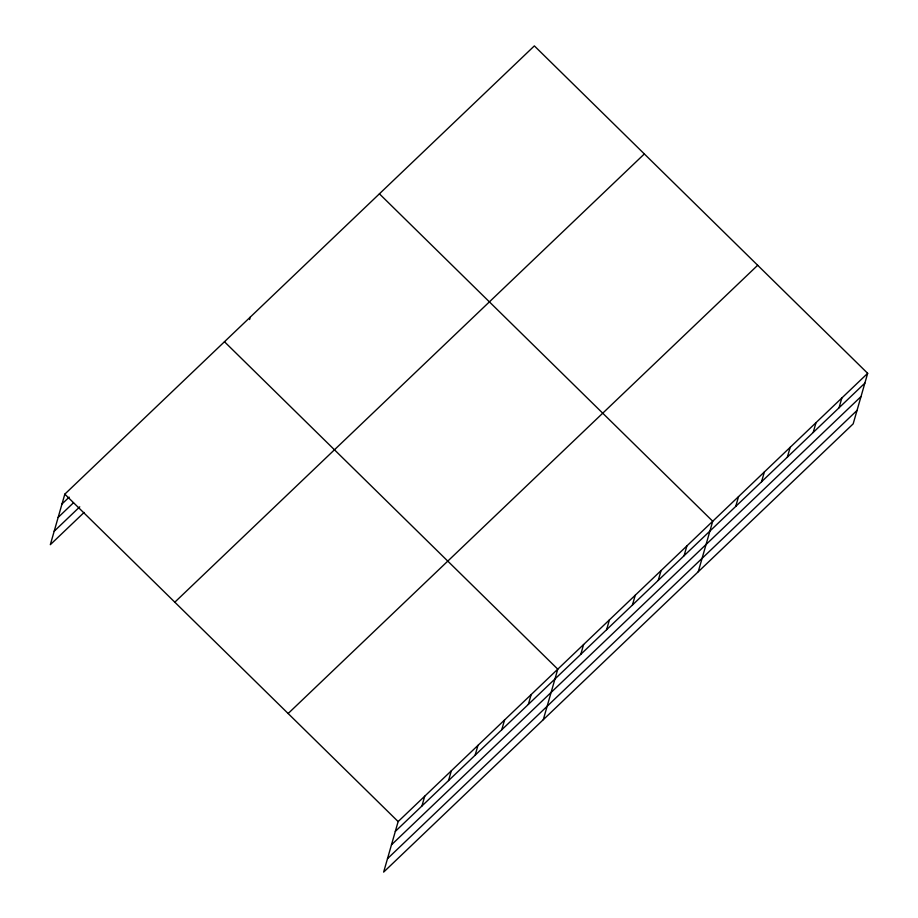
<?xml version="1.0" encoding="UTF-8"?>
<svg xmlns="http://www.w3.org/2000/svg" width="918" height="918" viewBox="0 0 918 918"><rect width="100%" height="100%" fill="white"/><g stroke="black" fill="none" stroke-linecap="round" stroke-linejoin="round"><path stroke-width="1.38" d="M867.671 373.328L398.137 821.576L383.644 872.1L853.178 423.852L867.671 373.328L534.356 45.9L64.822 494.148L50.329 544.672L84.1 512.439M249.581 319.544L250.293 317.089M421.924 806.004L424.747 796.17M448.535 780.598L451.346 770.764M475.134 755.204L477.957 745.37M501.744 729.799L504.567 719.964M528.355 704.393L531.166 694.57M543.284 719.701L557.777 669.165L224.462 341.737M580.784 654.339L583.596 644.516M606.603 629.691L609.426 619.857M632.433 605.042L635.245 595.208M658.252 580.383L661.075 570.548M684.082 555.734L686.894 545.9M698.231 571.776L712.724 521.24L379.409 193.824M735.731 506.426L738.542 496.592M761.55 481.766L764.373 471.944M787.38 457.118L790.191 447.284M813.199 432.458L816.022 422.636M839.029 407.81L841.84 397.976M61.999 503.982L69.171 497.143M58.155 517.408L73.497 502.754M54.185 531.247L79.763 506.816M174.81 602.197L644.344 153.949M288.137 713.515L757.671 265.279M395.314 831.398L864.848 383.15M391.47 844.835L860.992 396.587M387.499 858.674L857.033 410.426M64.822 494.148L398.137 821.576"/></g></svg>
